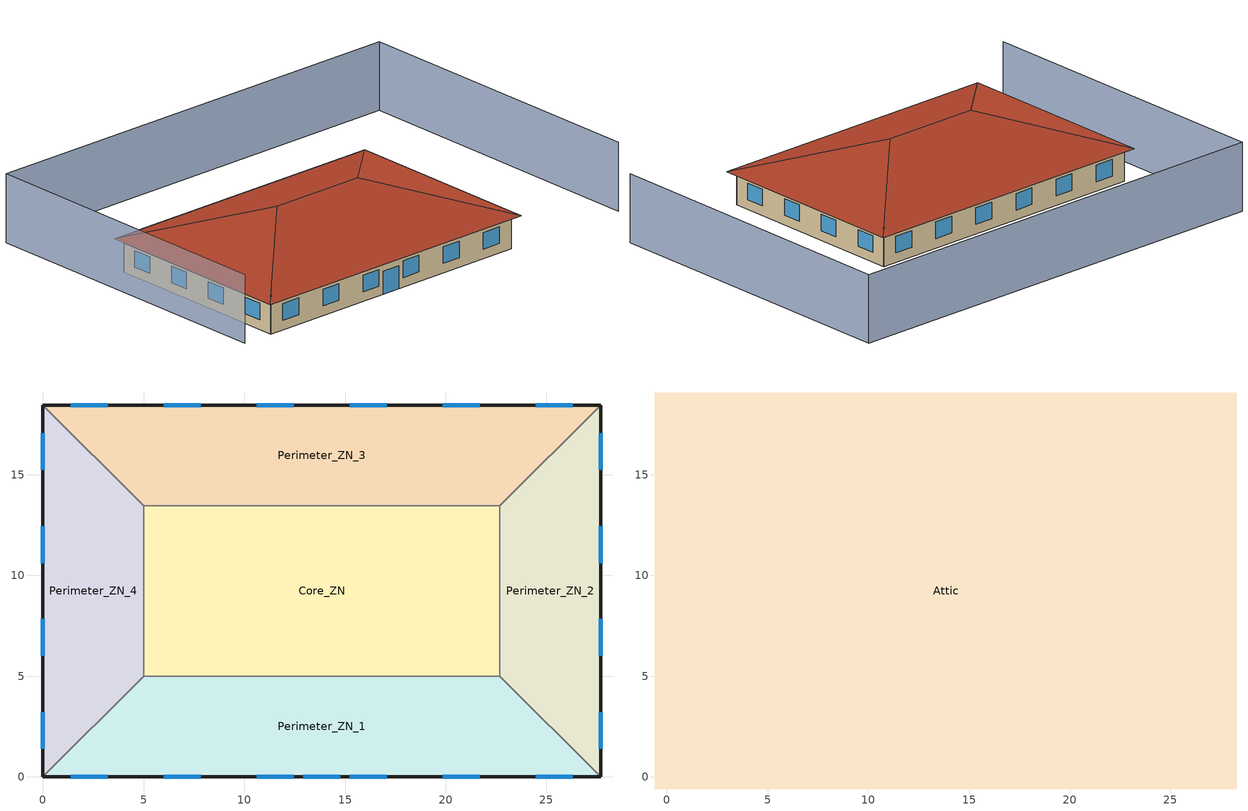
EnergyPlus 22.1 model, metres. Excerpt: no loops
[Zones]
Core_ZN
 floor ground (ext-slab): 5,13.46 22.69,13.46 22.69,5 5,5 z0
 wall to Perimeter_ZN_2 (int-walls): 22.69,5 22.69,13.46 z0:3.05
 wall to Perimeter_ZN_3 (int-walls): 22.69,13.46 5,13.46 z0:3.05
 wall to Perimeter_ZN_1 (int-walls): 5,5 22.69,5 z0:3.05
 wall to Perimeter_ZN_4 (int-walls): 5,13.46 5,5 z0:3.05
Perimeter_ZN_1
 floor ground (ext-slab): 27.69,0 0,0 5,5 22.69,5 z0
 wall outside (Mass Non-res Ext Wall): 0,0 27.69,0 z0:3.05
 wall to Perimeter_ZN_2 (int-walls): 27.69,0 22.69,5 z0:3.05
 wall to Perimeter_ZN_4 (int-walls): 5,5 0,0 z0:3.05
 window (Window Non-res Fixed): 1.39,0 3.22,0 / 6.01,0 7.84,0 / 10.62,0 12.45,0 / 15.24,0 17.07,0 / 19.85,0 21.68,0 / 24.47,0 26.3,0 z0.9:2.42; 12.93,0 14.76,0 z0:2.13
Perimeter_ZN_2
 floor ground (ext-slab): 22.69,13.46 27.69,18.46 27.69,0 22.69,5 z0
 wall outside (Mass Non-res Ext Wall): 27.69,0 27.69,18.46 z0:3.05
 wall to Perimeter_ZN_3 (int-walls): 27.69,18.46 22.69,13.46 z0:3.05
 window (Window Non-res Fixed): 27.69,1.39 27.69,3.22 / 27.69,6.01 27.69,7.84 / 27.69,10.62 27.69,12.45 / 27.69,15.24 27.69,17.07 z0.9:2.42
Perimeter_ZN_3
 floor ground (ext-slab): 5,13.46 0,18.46 27.69,18.46 22.69,13.46 z0
 wall outside (Mass Non-res Ext Wall): 27.69,18.46 0,18.46 z0:3.05
 wall to Perimeter_ZN_4 (int-walls): 0,18.46 5,13.46 z0:3.05
 window (Window Non-res Fixed): 26.3,18.46 24.47,18.46 / 21.68,18.46 19.85,18.46 / 17.07,18.46 15.24,18.46 / 12.45,18.46 10.62,18.46 / 7.84,18.46 6.01,18.46 / 3.22,18.46 1.39,18.46 z0.9:2.42
Perimeter_ZN_4
 floor ground (ext-slab): 5,5 0,0 0,18.46 5,13.46 z0
 wall outside (Mass Non-res Ext Wall): 0,18.46 0,0 z0:3.05
 window (Window Non-res Fixed): 0,17.07 0,15.24 / 0,12.45 0,10.62 / 0,7.84 0,6.01 / 0,3.22 0,1.39 z0.9:2.42
Attic
 floor outside (Attic Non-res Floor): 28.29,19.06 28.29,-0.6 27.69,0 27.69,18.46 z3.05; -0.6,19.06 28.29,19.06 27.69,18.46 0,18.46 z3.05; 0,0 27.69,0 28.29,-0.6 -0.6,-0.6 z3.05; -0.6,19.06 0,18.46 0,0 -0.6,-0.6 z3.05
 floor to Core_ZN (Attic Non-res Floor): 5,13.46 22.69,13.46 22.69,5 5,5 z3.05
 floor to Perimeter_ZN_2 (Attic Non-res Floor): 22.69,5 22.69,13.46 27.69,18.46 27.69,0 z3.05
 floor to Perimeter_ZN_3 (Attic Non-res Floor): 0,18.46 27.69,18.46 22.69,13.46 5,13.46 z3.05
 floor to Perimeter_ZN_1 (Attic Non-res Floor): 0,0 5,5 22.69,5 27.69,0 z3.05
 floor to Perimeter_ZN_4 (Attic Non-res Floor): 5,13.46 5,5 0,0 0,18.46 z3.05
 roof outside (Attic Non-res Roof): 28.29,-0.6,3.05 28.29,19.06,3.05 18.46,9.23,6.33; 28.29,19.06,3.05 -0.6,19.06,3.05 9.23,9.23,6.33 18.46,9.23,6.33; -0.6,-0.6,3.05 28.29,-0.6,3.05 18.46,9.23,6.33 9.23,9.23,6.33; -0.6,19.06,3.05 -0.6,-0.6,3.05 9.23,9.23,6.33
shading: 40,0 40,30 / 40,30 -3,30 / -3,30 -3,0 z0:6.33
[Building]
Ref Bldg Small Office Post1980_v1.3_5.0: North Axis {deg}=34; Terrain=City; Loads Convergence Tolerance Value {W}=0.04; Temperature Convergence Tolerance Value {deltaC}=0.2; Solar Distribution=FullInteriorAndExterior; Maximum Number of Warmup Days=25; Minimum Number of Warmup Days=6
[Site:Location]
Toulouse: Latitude {deg}=43.63; Longitude {deg}=1.37; Time Zone {hr}=1; Elevation {m}=153
[SizingPeriod:DesignDay] Day of Month=21; Humidity Condition Type=Wetbulb; Barometric Pressure {Pa}=83328; Rain Indicator=No; Snow Indicator=No; Daylight Saving Time Indicator=No; Solar Model Indicator=ASHRAEClearSky
Name | Month | Day Type | Maximum Dry-Bulb Temperature {C} | Daily Dry-Bulb Temperature Range {deltaC} | Wetbulb or DewPoint at Maximum Dry-Bulb {C} | Wind Speed {m/s} | Wind Direction {deg} | Sky Clearness
ALBUQUERQUE Ann Htg 99.6% Condns DB | 1 | WinterDesignDay | -9 | 0 | -9 | 3.3 | 0 | 0
ALBUQUERQUE Ann Clg .4% Condns WB=>MDB | 7 | SummerDesignDay | 28.3 | 14.1 | 18.5 | 4.4 | 260 | 1
[Site:WaterMainsTemperature]
Calculation Method=CORRELATION; Annual Average Outdoor Air Temperature {C}=13.18; Maximum Difference In Monthly Average Outdoor Air Temperatures {deltaC}=24
[Site:GroundTemperature:BuildingSurface]
19.213, 19.212, 19.191, 19.196, 20.446, 21.39, 21.565, 21.74, 21.83, 19.836, 19.374, 19.272
[Construction]
Mass Non-res Ext Wall: 1IN Stucco, 8IN Concrete HW, Mass NonRes Wall Insulation, 1/2IN Gypsum
Attic Non-res Floor: 1/2IN Gypsum, AtticFloor NonRes Insulation, 1/2IN Gypsum
Attic Non-res Roof: Roof Membrane, Metal Decking
ext-slab: HW CONCRETE, CP02 CARPET PAD
int-walls: 1/2IN Gypsum, 1/2IN Gypsum
Window Non-res Fixed: NonRes Fixed Assembly Window
InteriorFurnishings: Std Wood 6inch
[Material] Thermal Absorptance=0.9
Name | Roughness | Thickness {m} | Conductivity {W/m-K} | Density {kg/m3} | Specific Heat {J/kg-K} | Solar Absorptance | Visible Absorptance
Mass NonRes Wall Insulation | MediumRough | 0.0248085 | 0.049 | 265 | 836.8 | 0.7 | 0.7
AtticFloor NonRes Insulation | MediumRough | 0.12658 | 0.049 | 265 | 836.8 | 0.7 | 0.7
Std Wood 6inch | MediumSmooth | 0.15 | 0.12 | 540 | 1210 | 0.7 | 0.7
1/2IN Gypsum | Smooth | 0.0127 | 0.16 | 784.9 | 830 | 0.92 | 0.92
1IN Stucco | Smooth | 0.0253 | 0.6918 | 1858 | 837 | 0.92 | 0.92
8IN CONCRETE HW | Rough | 0.2032 | 1.311 | 2240 | 836.8 | 0.7 | 0.7
HW CONCRETE | Rough | 0.1016 | 1.311 | 2240 | 836.8 | 0.7 | 0.7
Roof Membrane | VeryRough | 0.0095 | 0.16 | 1121.29 | 1460 | 0.7 | 0.7
Metal Decking | MediumSmooth | 0.0015 | 45.006 | 7680 | 418.4 | 0.7 | 0.3
[WindowMaterial:SimpleGlazingSystem]
NonRes Fixed Assembly Window: U-Factor {W/m2-K}=4.08816; Solar Heat Gain Coefficient=0.36
[Material:NoMass]
CP02 CARPET PAD: Roughness=VeryRough; Thermal Resistance {m2-K/W}=0.2165; Thermal Absorptance=0.9; Solar Absorptance=0.7; Visible Absorptance=0.8
[ShadingProperty:Reflectance] Diffuse Solar Reflectance of Unglazed Part of Shading Surface=0.3; Diffuse Visible Reflectance of Unglazed Part of Shading Surface=0.3; Fraction of Shading Surface That Is Glazed=1; Glazing Construction=Mass Non-res Ext Wall
Name | Shading Surface
 | Shading Surface 1 South
 | Shading Surface 2 East
 | Shading Surface 3 North
 | Shading Surface 4 West
[Zone] Type=1; Multiplier=1; Floor Area {m2}=autocalculate
Name | Part of Total Floor Area
Attic | No
Core_ZN; Perimeter_ZN_1; Perimeter_ZN_2; Perimeter_ZN_3; Perimeter_ZN_4 | Yes
[People] Number of People Schedule=BLDG_OCC_SCH; Number of People Calculation Method=Area/Person; Floor Area per Person {m2/person}=18.58; Fraction Radiant=0.3; Sensible Heat Fraction=AUTOCALCULATE; Activity Level Schedule=ACTIVITY_SCH; Enable ASHRAE 55 Comfort Warnings=No; Mean Radiant Temperature Calculation Type=ZoneAveraged; Work Efficiency Schedule=WORK_EFF_SCH; Clothing Insulation Calculation Method=ClothingInsulationSchedule; Clothing Insulation Schedule=CLOTHING_SCH; Air Velocity Schedule=AIR_VELO_SCH; Thermal Comfort Model 1 Type=FANGER
Name | Zone or ZoneList or Space or SpaceList
Core_ZN People | Core_ZN
Perimeter_ZN_1 People | Perimeter_ZN_1
Perimeter_ZN_2 People | Perimeter_ZN_2
Perimeter_ZN_3 People | Perimeter_ZN_3
Perimeter_ZN_4 People | Perimeter_ZN_4
[Lights] Schedule=BLDG_LIGHT_SCH; Design Level Calculation Method=Watts/Area; Watts per Zone Floor Area {W/m2}=19.48; Return Air Fraction=0; Fraction Radiant=0.7; Fraction Visible=0.2; Fraction Replaceable=1; Return Air Fraction Calculated from Plenum Temperature=No
Name | Zone or ZoneList or Space or SpaceList
Core_ZN_Lights | Core_ZN
Perimeter_ZN_1_Lights | Perimeter_ZN_1
Perimeter_ZN_2_Lights | Perimeter_ZN_2
Perimeter_ZN_3_Lights | Perimeter_ZN_3
Perimeter_ZN_4_Lights | Perimeter_ZN_4
[ElectricEquipment] Schedule=BLDG_EQUIP_SCH; Design Level Calculation Method=Watts/Area; Watts per Zone Floor Area {W/m2}=10.76; Fraction Latent=0; Fraction Radiant=0.5; Fraction Lost=0
Name | Zone or ZoneList or Space or SpaceList
Core_ZN_MiscPlug_Equip | Core_ZN
Perimeter_ZN_1_MiscPlug_Equip | Perimeter_ZN_1
Perimeter_ZN_2_MiscPlug_Equip | Perimeter_ZN_2
Perimeter_ZN_3_MiscPlug_Equip | Perimeter_ZN_3
Perimeter_ZN_4_MiscPlug_Equip | Perimeter_ZN_4
[Exterior:Lights]
Exterior Facade Lighting: Schedule=ALWAYS_ON; Design Level {W}=2766; Control Option=AstronomicalClock
[ZoneInfiltration:DesignFlowRate] Constant Term Coefficient=1; Temperature Term Coefficient=0; Velocity Term Coefficient=0; Velocity Squared Term Coefficient=0
Name | Zone or ZoneList | Schedule | Design Flow Rate Calculation Method | Air Changes per Hour {1/hr} | Flow per Exterior Surface Area {m3/s-m2}
Core_ZN_Infiltration | Core_ZN | INFIL_QUARTER_ON_SCH | AirChanges/Hour | 0.36
Perimeter_ZN_1_Infiltration | Perimeter_ZN_1 | INFIL_QUARTER_ON_SCH | Flow/ExteriorArea |  | 0.001133
Perimeter_ZN_2_Infiltration | Perimeter_ZN_2 | INFIL_QUARTER_ON_SCH | Flow/ExteriorArea |  | 0.001133
Perimeter_ZN_3_Infiltration | Perimeter_ZN_3 | INFIL_QUARTER_ON_SCH | Flow/ExteriorArea |  | 0.001133
Perimeter_ZN_4_Infiltration | Perimeter_ZN_4 | INFIL_QUARTER_ON_SCH | Flow/ExteriorArea |  | 0.001133
Attic_Infiltration | Attic | ALWAYS_ON | AirChanges/Hour | 1
[InternalMass] Construction=InteriorFurnishings
Name | Zone or ZoneList | Surface Area {m2}
Core_ZN Internal Mass | Core_ZN | 299.3148
Perimeter_ZN_1 Internal Mass | Perimeter_ZN_1 | 226.9
Perimeter_ZN_2 Internal Mass | Perimeter_ZN_2 | 134.6
Perimeter_ZN_3 Internal Mass | Perimeter_ZN_3 | 226.9
Perimeter_ZN_4 Internal Mass | Perimeter_ZN_4 | 134.6
[AvailabilityManager:NightCycle] Applicability Schedule=ALWAYS_ON; Fan Schedule=HVACOperationSchd; Control Type=CycleOnAny; Thermostat Tolerance {deltaC}=1; Cycling Run Time Control Type=FixedRunTime; Cycling Run Time {s}=1800
PSZ-AC:1 Availability Manager; PSZ-AC:2 Availability Manager; PSZ-AC:3 Availability Manager; PSZ-AC:4 Availability Manager; PSZ-AC:5 Availability Manager
[UtilityCost:Tariff]
Name | Output Meter | Conversion Factor Choice | Demand Window Length | Monthly Charge or Variable | Group
PubServColorado_SG_SecondaryGeneral | Electricity:Facility | kWh | HalfHour | 15.3 | Comm Elect
PubServColorado_C_CommercialService | Electricity:Facility | kWh | HalfHour | 6.6 | Comm Elect
CO_EIAMonthlyRateGas | NaturalGas:Facility | MCF |  | 0 | Comm Gas
[UtilityCost:Charge:Simple] Season=Annual
Name | Utility Cost Charge Simple | Tariff | Source Variable | Category Variable | Cost per Unit Value or Variable
 | AnnualEnergyCharge | PubServColorado_SG_SecondaryGeneral | totalEnergy | EnergyCharges | 0.0165
 | AnnualIncentiveCostCharge | PubServColorado_SG_SecondaryGeneral | totalEnergy | EnergyCharges | 0.0021
 | AnnualEnergyCostCharge | PubServColorado_SG_SecondaryGeneral | totalEnergy | EnergyCharges | 0.0083
 | AnnualEnergyCostCharge | PubServColorado_SG_SecondaryGeneral | totalDemand | EnergyCharges | 12.55
 | taxoffourPtNinePercent | PubServColorado_SG_SecondaryGeneral | SubTotal | Taxes | 0.049
 | AnnualEnergyCharge | PubServColorado_C_CommercialService | totalEnergy | EnergyCharges | 0.0602
 | AnnualIncentiveCharge | PubServColorado_C_CommercialService | totalEnergy | EnergyCharges | 0.0021
 | AnnualEnergyCostCharge | PubServColorado_C_CommercialService | totalEnergy | EnergyCharges | 0.0082
 | taxoffourPtNinePercent | PubServColorado_C_CommercialService | SubTotal | Taxes | 0.049
 | MonthlyRateGasCharge | CO_EIAMonthlyRateGas | totalEnergy | EnergyCharges | CO_MonthlyGasRates
 | TaxoffourPtNinePercent | CO_EIAMonthlyRateGas | SubTotal | Taxes | 0.049
[UtilityCost:Qualify] Variable=TotalDemand; Threshold Value or Variable=25; Season=Annual; Threshold Test=Count
Name | Utility Cost Qualify | Tariff | Qualify Type | Number of Months
 | MinDemand25kw | PubServColorado_SG_SecondaryGeneral | Minimum | 12
 | MaxDemand25kw | PubServColorado_C_CommercialService | Maximum | 1
[UtilityCost:Variable]
CO_MonthlyGasRates: Tariff=CO_EIAMonthlyRateGas; Variable Type=Currency; January Value=6.88; February Value=6.66; March Value=7.3; April Value=7.15; May Value=7.42; June Value=7.85; July Value=8.05; August Value=7.99; September Value=7.58; October Value=7.28; November Value=6.92; December Value=6.68
[Schedule:Compact]
ALWAYS_ON: Through: 12/31, For: AllDays, Until: 24:00, 1
INFIL_QUARTER_ON_SCH: Through: 12/31, For: Weekdays SummerDesignDay, Until: 06:00, 1, Until: 22:00, 0.25, Until: 24:00, 1, For: Saturday WinterDesignDay, Until: 06:00, 1, Until: 18:00, 0.25, Until: 24:00, 1, For: Sunday Holidays AllOtherDays, Until: 24:00, 1
BLDG_OCC_SCH: Through: 12/31, For: SummerDesignDay, Until: 06:00, 0, Until: 22:00, 1, Until: 24:00, 0.05, For: Weekdays, Until: 06:00, 0, Until: 07:00, 0.1, Until: 08:00, 0.2, Until: 12:00, 0.95, Until: 13:00, 0.5, Until: 17:00, 0.95, Until: 18:00, 0.3, Until: 20:00, 0.1, Until: 24:00, 0.05, For: Saturday, Until: 06:00, 0, Until: 08:00, 0.1, Until: 12:00, 0.3, Until: 17:00, 0.1, Until: 24:00, 0, For: AllOtherDays, Until: 24:00, 0
BLDG_LIGHT_SCH: Through: 12/31, For: Weekdays, Until: 05:00, 0.05, Until: 07:00, 0.1, Until: 08:00, 0.3, Until: 17:00, 0.9, Until: 18:00, 0.5, Until: 20:00, 0.3, Until: 22:00, 0.2, Until: 23:00, 0.1, Until: 24:00, 0.05, For: Saturday, Until: 06:00, 0.05, Until: 08:00, 0.1, Until: 12:00, 0.3, Until: 17:00, 0.15, Until: 24:00, 0.05, For: SummerDesignDay, Until: 24:00, 1, For: WinterDesignDay, Until: 24:00, 0, For: AllOtherDays, Until: 24:00, 0.05
BLDG_EQUIP_SCH: Through: 12/31, For: Weekdays, Until: 08:00, 0.4, Until: 12:00, 0.9, Until: 13:00, 0.8, Until: 17:00, 0.9, Until: 18:00, 0.5, Until: 24:00, 0.4, For: Saturday, Until: 06:00, 0.3, Until: 08:00, 0.4, Until: 12:00, 0.5, Until: 17:00, 0.35, Until: 24:00, 0.3, For: SummerDesignDay, Until: 24:00, 1, For: WinterDesignDay, Until: 24:00, 0, For: AllOtherDays, Until: 24:00, 0.3
ACTIVITY_SCH: Through: 12/31, For: AllDays, Until: 24:00, 120
WORK_EFF_SCH: Through: 12/31, For: AllDays, Until: 24:00, 0
AIR_VELO_SCH: Through: 12/31, For: AllDays, Until: 24:00, 0.2
CLOTHING_SCH: Through: 04/30, For: AllDays, Until: 24:00, 1, Through: 09/30, For: AllDays, Until: 24:00, 0.5, Through: 12/31, For: AllDays, Until: 24:00, 1
HVACOperationSchd: Through: 12/31, For: Weekdays SummerDesignDay, Until: 06:00, 0, Until: 22:00, 1, Until: 24:00, 0, For: Saturday WinterDesignDay, Until: 06:00, 0, Until: 18:00, 1, Until: 24:00, 0, For: AllOtherDays, Until: 24:00, 0
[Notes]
DOE Commercial Reference Building
Small Office, post-1980 construction
EnergyPlus Version 5.0
ASHRAE Standards 90.1-1989 and 62-1999
Description:  Single story, five zone office building.
Form:         Area = 511 m2 (5,500 ft2); Number of Stories = 1; Shape = rectangle, Aspect ratio = 1.5
Envelope:     Envelope thermal properties vary with climate according to ASHRAE Standard 90.1-1989.
Opaque constructions: mass walls; attic roof; slab-on-grade floor
Windows: window-to-wall ratio = 21.2%, equal distribution of punched windows
Infiltration = 1.5 cfm/ft2 above grade wall area at 0.3 in wc (75 Pa) adjusted to 0.016 in wc (4 Pa).
25% of full value when ventilation system on.
HVAC:         PSZ-AC, gas furnace
No economizers, per ASHRAE 90.1-2004
Int. gains:   lights = 19.48 W/m2 (1.8 W/ft2) (building area method);
elec. plug loads = 10.76 W/m2 (1.0 W/ft2)
gas plug load = 0 W/m2 (0 W/ft2)
people = 28 total; 5.38/100 m2 (5.0/1000 ft2)
Detached Shading:               None
Daylight:                       None
Natural Ventilation:            None
Zonal Equipment:                None
Air Primary Loops:              PSZ
Plant Loops:                    SHWSys1
System Equipment Autosize:      Yes
Purchased Cooling:              None
Purchased Heating:              None
Coils:                          Coil:Cooling:DX:SingleSpeed; Coil:Heating:Gas
Pumps:                          None
Boilers:                        None
Chillers:                       None
Reference citation for the Commercial Reference Buildings:
Deru, M.; Field, K.; Studer, D.; Benne, K.; Griffith, B.; Torcellini, P;
Halverson, M.; Winiarski, D.; Liu, B.; Rosenberg, M.; Huang, J.;
Yazdanian, M.; Crawley, D. (2010).
U.S. Department of Energy Commercial Reference Building Models of the National Building Stock.
Washington, DC: U.S. Department of Energy, Energy Efficiency and
Renewable Energy, Office of Building Technologies.
***GENERAL SIMULATION PARAMETERS***
Number of Zones: 6
